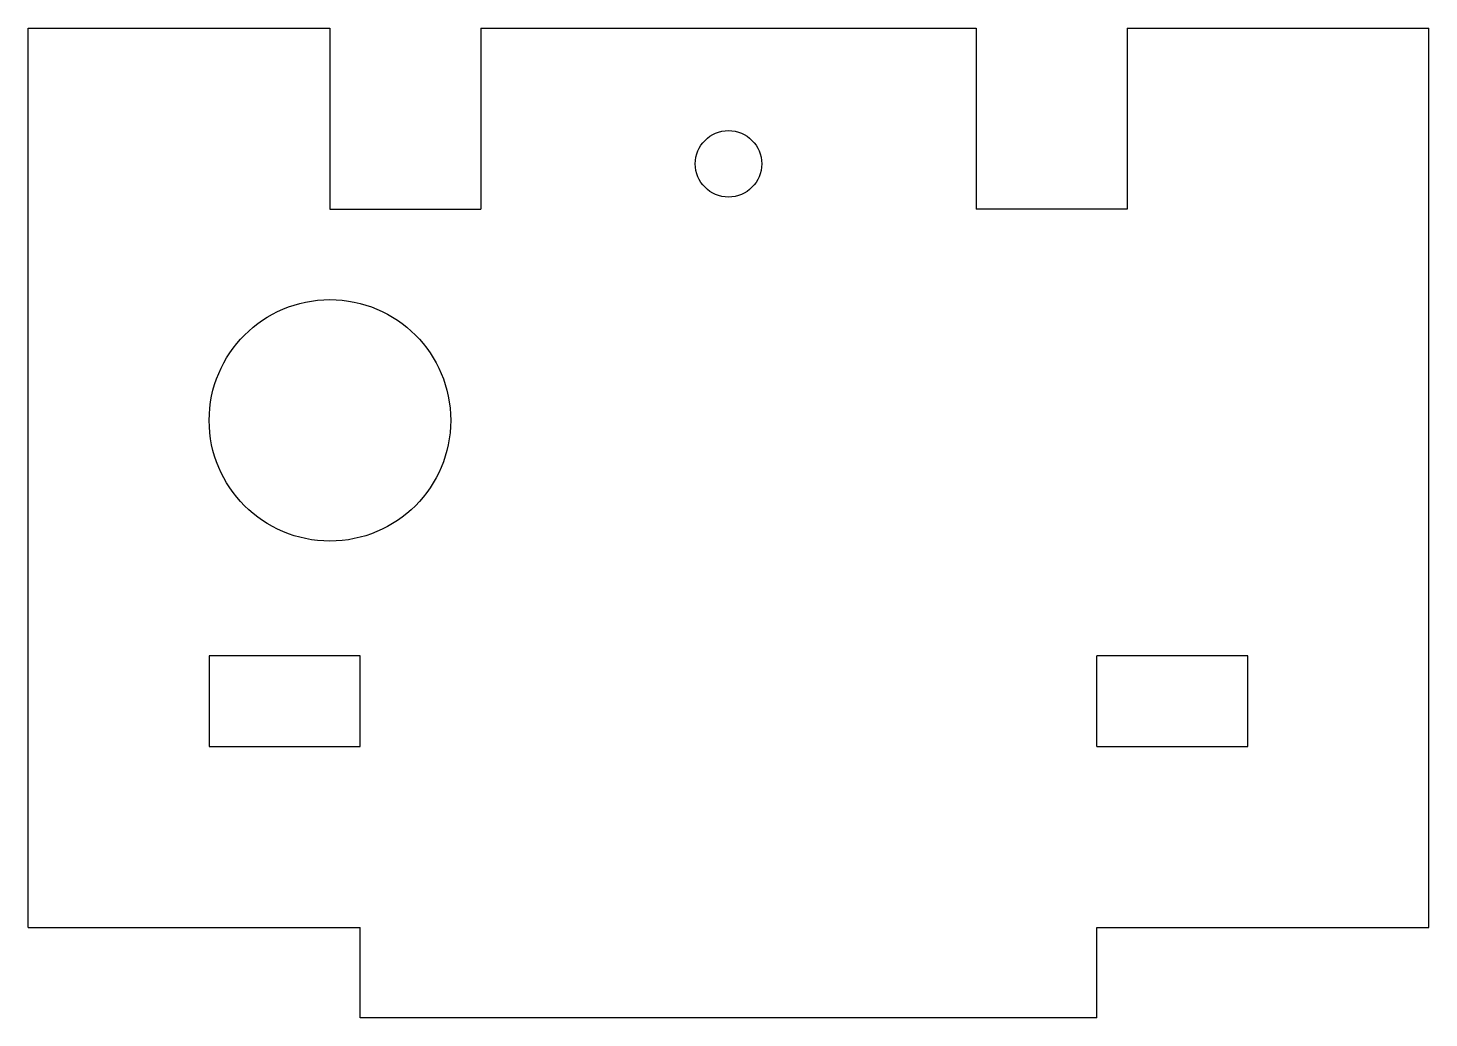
# Model space of a CAD drawing. Extents: x -27.4 to 19, y -12 to 20.8.
import ezdxf

# ---------------------------------------------------------------- set-up
doc = ezdxf.new("R2010")
doc.units = 0
doc.layers.add('VISIBLE', color=7, linetype='CONTINUOUS')

msp = doc.modelspace()

# ---------------------------------------------------------------- linework, layer by layer
at = {"layer": 'VISIBLE'}
for p, q in [((-27.45, -9), (-27.45, 20.8)), ((-27.45, 20.8), (-17.45, 20.8)), ((-17.45, 20.8), (-17.45, 14.8)), ((-12.45, 20.8), (3.95, 20.8)), ((-12.45, 20.8), (-12.45, 14.8)), ((3.95, 20.8), (3.95, 14.8)), ((8.95, 20.8), (18.95, 20.8)), ((8.95, 20.8), (8.95, 14.8)), ((18.95, -9), (18.95, 20.8)), ((-17.45, 14.8), (-12.45, 14.8)), ((8.95, 14.8), (3.95, 14.8)), ((-16.45, 0), (-21.45, 0)), ((-21.45, 0), (-21.45, -3)), ((-16.45, -3), (-16.45, 0)), ((7.95, -3), (7.95, 0)), ((12.95, 0), (7.95, 0)), ((12.95, -3), (12.95, 0)), ((-21.45, -3), (-16.45, -3)), ((7.95, -3), (12.95, -3)), ((-27.45, -9), (-16.45, -9)), ((-16.45, -12), (-16.45, -9)), ((7.95, -12), (7.95, -9)), ((7.95, -9), (18.95, -9)), ((7.95, -12), (-16.45, -12))]:
    msp.add_line(p, q, dxfattribs=at)
for centre, radius in [((-4.25, 16.3), 1.1), ((-17.45, 7.8), 4)]:
    msp.add_circle(centre, radius, dxfattribs=at)

doc.saveas('drawing.dxf')
